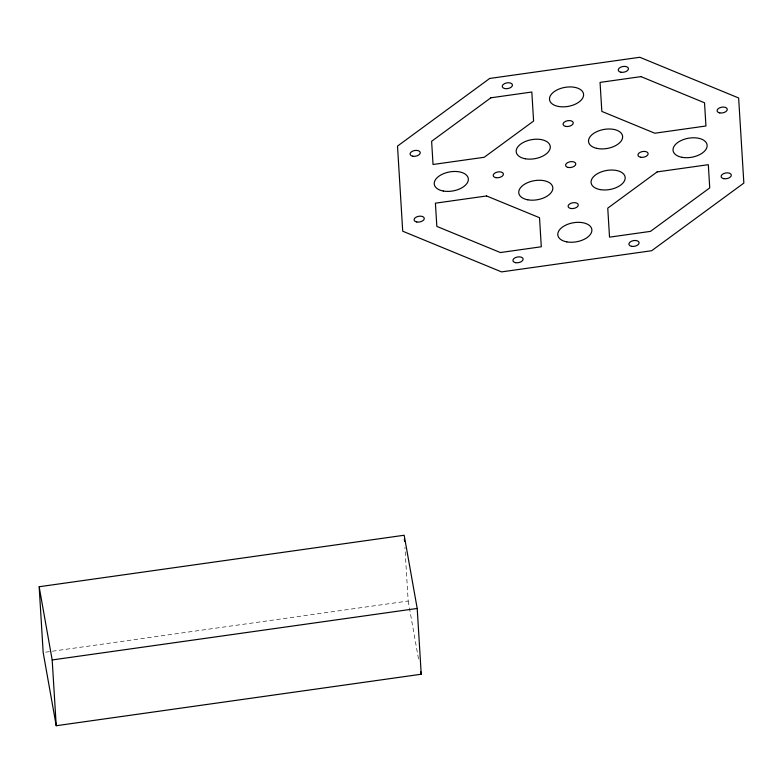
<?xml version="1.0" encoding="UTF-8"?>
<svg xmlns="http://www.w3.org/2000/svg" width="783" height="783" viewBox="0 0 783 783"><rect width="100%" height="100%" fill="white"/><g stroke="black" fill="none" stroke-linecap="round" stroke-linejoin="round"><path stroke-width="0.59" stroke-dasharray="3.92 2.94" d="M45.59 652.17L408.188 601.021L404.909 547.425M408.188 601.021L418.876 661.028"/><path stroke-width="1.17" d="M39.15 586.741L404.165 535.249L417.202 608.46L421.225 674.232L56.219 725.724L43.173 652.503L39.15 586.741L52.187 659.952L56.219 725.724M52.187 659.952L417.202 608.46M420.804 671.834L421.225 674.232M404.39 538.9L404.537 541.337M489.708 78.457L397.51 146.088L402.716 231.2L501.551 271.897L651.652 250.726L743.85 183.085L738.643 97.973L639.809 57.276L489.708 78.457M490.892 97.797L431.619 141.283L433.038 164.489L484.207 157.275L533.605 121.042L531.823 92.022L490.892 97.797M657.143 171.898L607.755 208.141L609.526 237.151L650.467 231.377L709.741 187.9L708.312 164.684L657.143 171.898M640.993 76.626L600.052 82.401L601.833 111.411L654.774 133.218L705.943 125.994L704.524 102.779L640.993 76.626M486.576 195.965L435.407 203.179L436.836 226.395L500.366 252.547L541.298 246.772L539.526 217.713L486.576 195.965M558.514 106.459A17.246 9.65 -10.1 0 0 583.589 94.479A17.246 9.65 -10.1 0 0 557.496 89.712A17.246 9.65 -10.1 0 0 558.514 106.459M443.266 191.013A17.246 9.65 -10.1 0 0 468.342 179.023A17.246 9.65 -10.1 0 0 442.238 174.257A17.246 9.65 -10.1 0 0 443.266 191.013M566.804 241.869A17.246 9.65 -10.1 0 0 591.879 229.889A17.246 9.65 -10.1 0 0 565.786 225.122A17.246 9.65 -10.1 0 0 566.804 241.869M682.062 157.324A17.246 9.65 -10.1 0 0 707.127 145.344A17.246 9.65 -10.1 0 0 681.034 140.568A17.246 9.65 -10.1 0 0 682.062 157.324M504.957 88.596A5.178 2.897 -10.1 0 0 512.474 84.995A5.178 2.897 -10.1 0 0 504.644 83.566A5.178 2.897 -10.1 0 0 504.957 88.596M620.939 72.232A5.178 2.897 -10.1 0 0 628.455 68.64A5.178 2.897 -10.1 0 0 620.625 67.211A5.178 2.897 -10.1 0 0 620.939 72.232M719.773 112.918A5.178 2.897 -10.1 0 0 727.29 109.326A5.178 2.897 -10.1 0 0 719.46 107.897A5.178 2.897 -10.1 0 0 719.773 112.918M723.795 178.69A5.178 2.897 -10.1 0 0 731.322 175.098A5.178 2.897 -10.1 0 0 723.492 173.669A5.178 2.897 -10.1 0 0 723.795 178.69M515.615 262.687A5.178 2.897 -10.1 0 0 523.132 259.095A5.178 2.897 -10.1 0 0 515.302 257.666A5.178 2.897 -10.1 0 0 515.615 262.687M416.781 222A5.178 2.897 -10.1 0 0 424.298 218.408A5.178 2.897 -10.1 0 0 416.468 216.979A5.178 2.897 -10.1 0 0 416.781 222M412.749 156.228A5.178 2.897 -10.1 0 0 420.275 152.636A5.178 2.897 -10.1 0 0 412.445 151.207A5.178 2.897 -10.1 0 0 412.749 156.228M631.597 246.332A5.178 2.897 -10.1 0 0 639.114 242.73A5.178 2.897 -10.1 0 0 631.284 241.301A5.178 2.897 -10.1 0 0 631.597 246.332M568.272 167.464A5.178 2.897 -10.1 0 0 575.799 163.862A5.178 2.897 -10.1 0 0 567.969 162.433A5.178 2.897 -10.1 0 0 568.272 167.464M565.757 126.425A5.178 2.897 -10.1 0 0 573.283 122.833A5.178 2.897 -10.1 0 0 565.453 121.404A5.178 2.897 -10.1 0 0 565.757 126.425M495.913 177.672A5.178 2.897 -10.1 0 0 503.43 174.071A5.178 2.897 -10.1 0 0 495.6 172.642A5.178 2.897 -10.1 0 0 495.913 177.672M570.787 208.493A5.178 2.897 -10.1 0 0 578.304 204.901A5.178 2.897 -10.1 0 0 570.474 203.472A5.178 2.897 -10.1 0 0 570.787 208.493M640.641 157.256A5.178 2.897 -10.1 0 0 648.158 153.654A5.178 2.897 -10.1 0 0 640.328 152.225A5.178 2.897 -10.1 0 0 640.641 157.256M596.45 148.3A17.246 9.65 -10.1 0 0 622.622 137.27A17.246 9.65 -10.1 0 0 597.635 131.28A17.246 9.65 -10.1 0 0 596.45 148.3M527.771 199.802A17.246 9.65 -10.1 0 0 552.837 187.812A17.246 9.65 -10.1 0 0 526.744 183.046A17.246 9.65 -10.1 0 0 527.771 199.802M525.227 158.753A17.246 9.65 -10.1 0 0 550.292 146.764A17.246 9.65 -10.1 0 0 524.199 141.997A17.246 9.65 -10.1 0 0 525.227 158.753M600.101 189.584A17.246 9.65 -10.1 0 0 625.177 177.594A17.246 9.65 -10.1 0 0 599.073 172.828A17.246 9.65 -10.1 0 0 600.101 189.584"/></g></svg>
